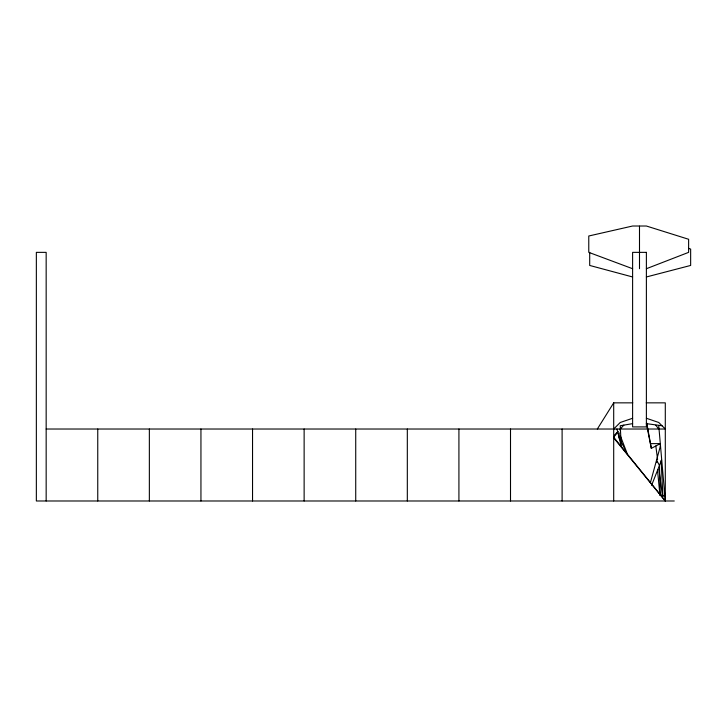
<?xml version="1.0" encoding="UTF-8"?>
<svg xmlns="http://www.w3.org/2000/svg" width="727" height="727" viewBox="0 0 727 727"><rect width="100%" height="100%" fill="white"/><g stroke="black" fill="none" stroke-linecap="round" stroke-linejoin="round"><path stroke-width="1.09" d="M619.177 432.838L619.131 437.818L627.428 454.211L620.358 435.891M650.392 482.701L660.325 446.323M651.601 485.309L661.579 460.1M597.34 429.021L613.697 402.849L632.763 402.849M618.277 431.484L613.697 437.245L665.296 500.985L665.296 402.849L646.221 402.849M614.424 435.282L617.323 432.156M619.495 429.821L623.848 425.131M613.697 429.021L620.24 422.478L632.608 418.27M646.385 423.659L651.328 448.359L660.289 443.624L660.461 446.996M646.385 268.717L688.623 252.36L688.623 239.274L646.385 226.015L632.608 226.015L588.77 236.002L588.77 252.36L632.608 268.717M646.385 276.969L690.65 265.446L690.65 249.088L688.542 248.389M632.608 423.641L620.24 425.749L621.294 446.623L616.969 429.021M646.385 423.641L662.024 425.749M46.164 429.021L658.562 429.021M650.474 443.624L660.289 443.624M674.283 500.985L36.35 500.985L36.35 252.36L46.164 252.36L46.164 500.985M632.608 276.969L589.697 265.446L589.697 252.36M660.289 494.805L665.296 496.241M646.385 418.27L658.753 422.478L665.296 429.021L658.753 429.021L655.809 425.25M613.697 437.89L665.296 500.985L658.753 425.749M646.776 423.114L651.328 448.359M655.809 445.996L657.608 459.464M658.953 469.56L662.542 496.496M656.772 462.317L656.563 460.1L659.462 465.444L660.343 495.432M657.517 470.051L659.971 495.46M661.125 460.491L662.915 496.486M639.496 226.188L639.496 268.717M613.697 402.849L613.697 500.985M562.107 429.021L562.107 500.985M510.508 429.021L510.508 500.985M458.919 429.021L458.919 500.985M407.32 429.021L407.32 500.985M355.73 429.021L355.73 500.985M304.131 429.021L304.131 500.985M252.542 429.021L252.542 500.985M200.943 429.021L200.943 500.985M149.353 429.021L149.353 500.985M97.754 429.021L97.754 500.985M646.385 252.36L632.608 252.36L632.608 426.913L646.385 426.913L646.385 252.36"/></g></svg>
